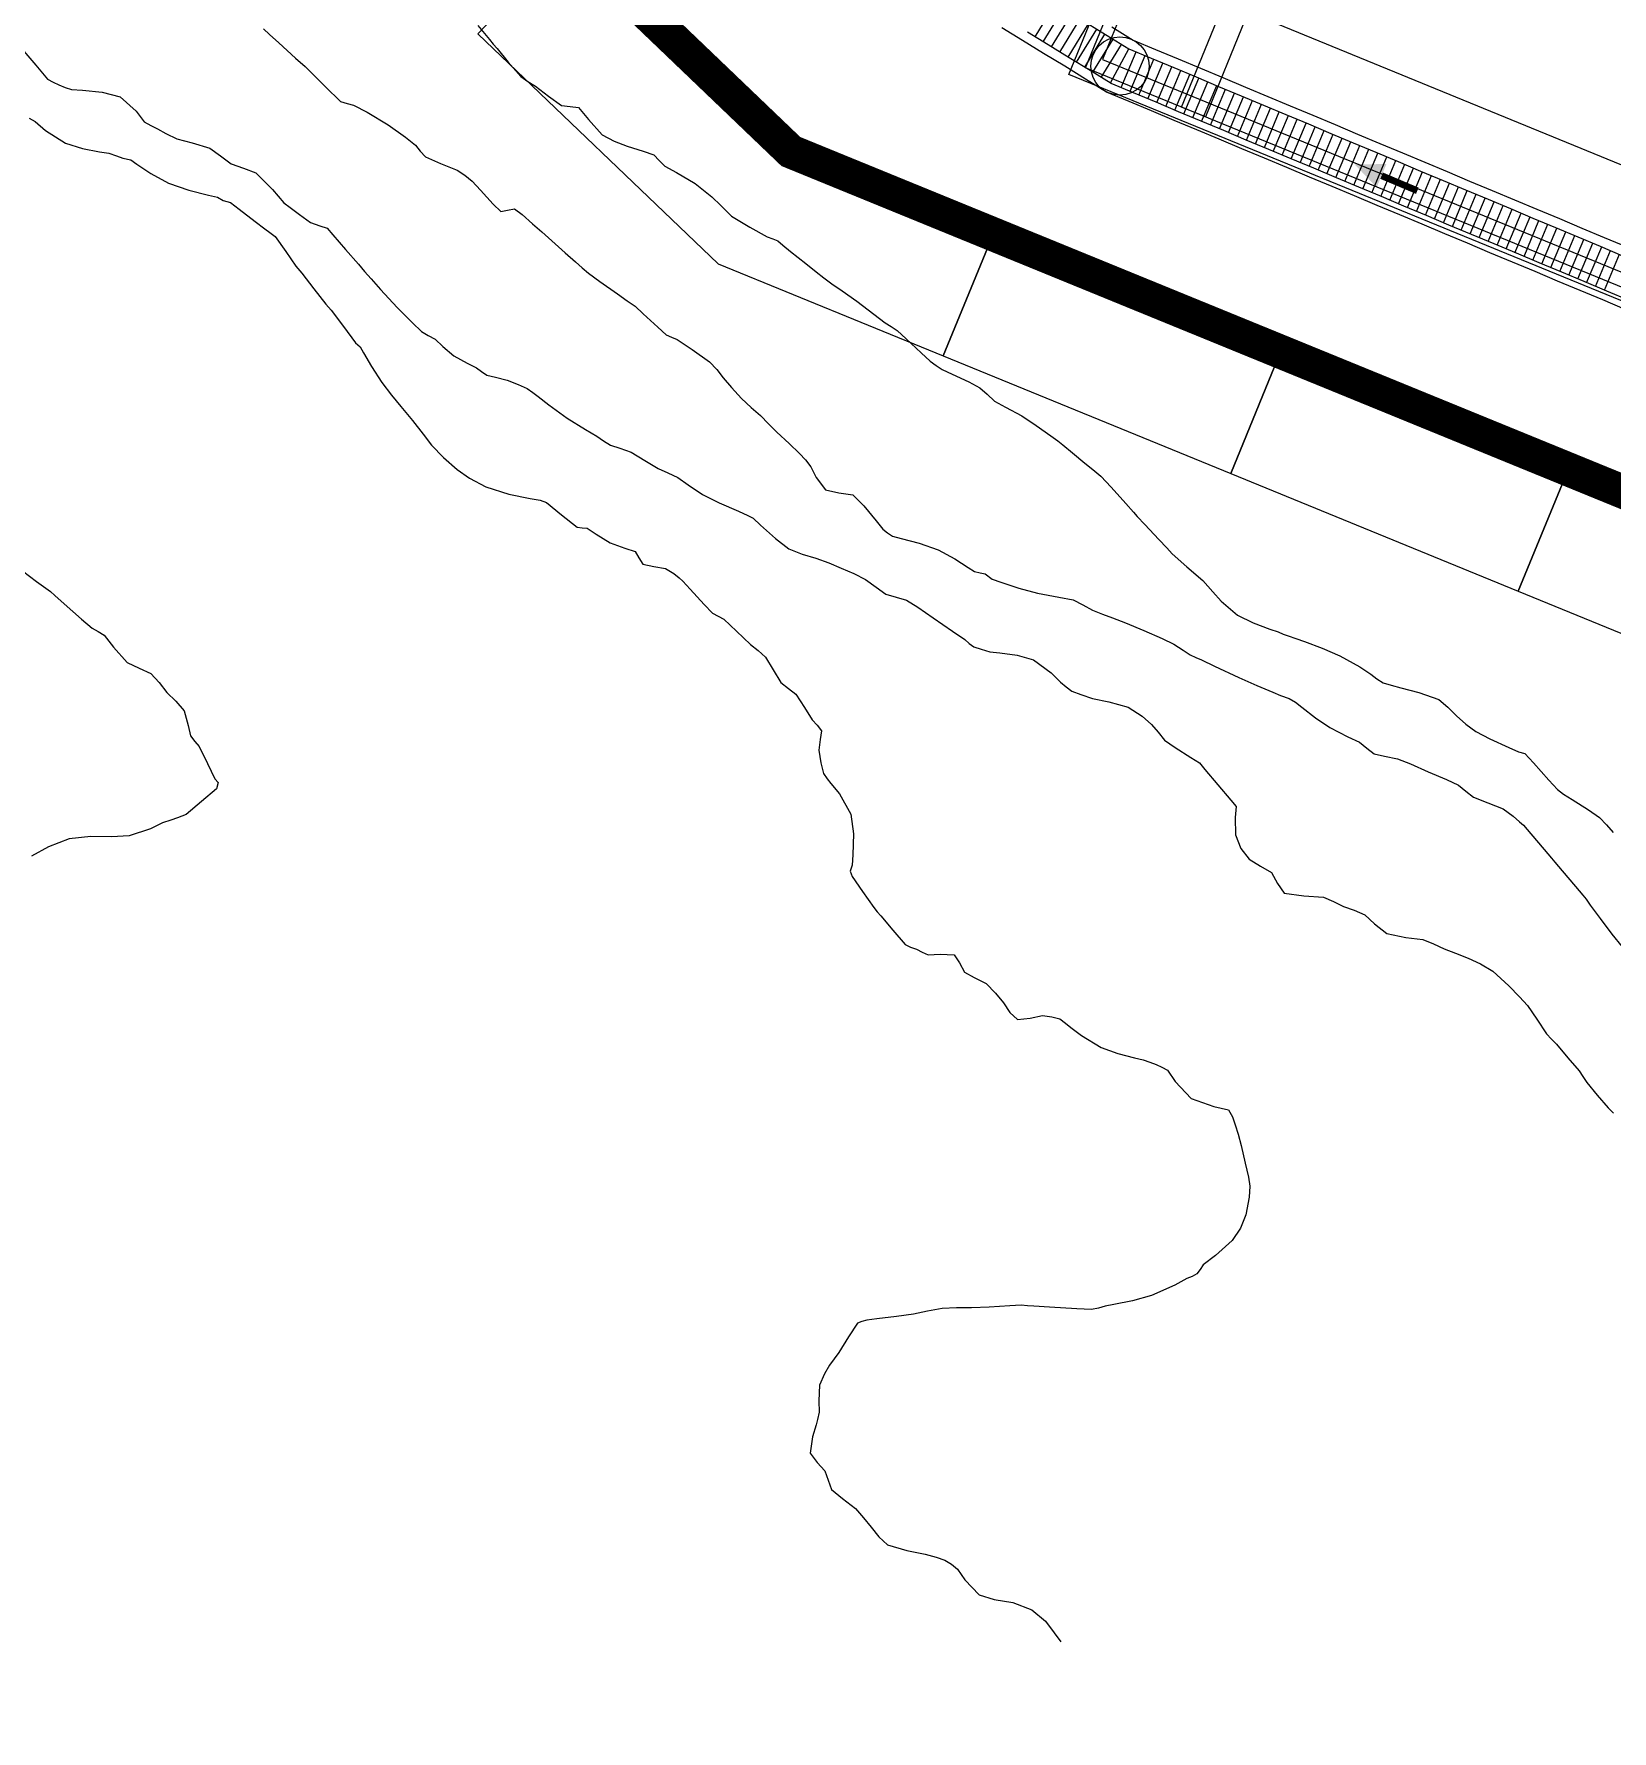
# Model space of a CAD drawing. Header units: metres. Extents: x 354768 to 355417, y 9249536 to 9250102.
# Drawn here: x 354851.92 to 354868.18, y 9249795.25 to 9249812.73 of the extents above; entities that cross this region are included whole.
import ezdxf

# ---------------------------------------------------------------- set-up
doc = ezdxf.new("R2010")
doc.units = ezdxf.units.M
doc.header["$LTSCALE"] = 0.25
doc.linetypes.add('DASHED', pattern=[1.524, 1.27, -0.254])
for name, color, linetype, lineweight in [('ARQ-BASE', 8, 'CONTINUOUS', 13), ('ARQ-TECHO', 8, 'CONTINUOUS', 13), ('ARQ-VEREDA', 9, 'CONTINUOUS', 9), ('CUNETA-S1', 5, 'CONTINUOUS', 35), ('LIMITE-INTERV', 1, 'DASHED', 70)]:
    doc.layers.add(name, color=color, linetype=linetype, lineweight=lineweight)
for name, color, linetype, true_color in [('CUN-FLUJO', 1, 'CONTINUOUS', 0xe60000), ('CUN-REJ-BORDE', 4, 'CONTINUOUS', 0x00aae6), ('CUN-REJ-PLATINA', 4, 'CONTINUOUS', 0x78cdf0)]:
    doc.layers.add(name, color=color, linetype=linetype, true_color=true_color)
doc.layers.add('CURVAS', color=33, linetype='CONTINUOUS', lineweight=13, true_color=0xb08860)
doc.layers.add('NUDOS', color=7, linetype='CONTINUOUS')

# ---------------------------------------------------------------- blocks, each defined once
blk = doc.blocks.new('ARQUITECTURA_BASE')
at = {"layer": 'ARQ-TECHO'}
for points in [[(354862.585, 9249812.312), (354866.989, 9249823.075)], [(354862.754, 9249812.383), (354867.06, 9249822.906)], [(354863.745, 9249811.977), (354868.051, 9249822.501)], [(354864.401, 9249812.881), (354863.99, 9249811.877)], [(354879.628, 9249805.338), (354862.585, 9249812.312)], [(354879.557, 9249805.507), (354862.754, 9249812.383)], [(354863.99, 9249811.877), (354863.745, 9249811.977)]]:
    blk.add_lwpolyline(points, dxfattribs=at)
at = {"layer": 'ARQ-VEREDA'}
for points in [[(354859.636, 9249811.388), (354859.636, 9249811.388), (354857.324, 9249813.6), (354856.494, 9249812.733), (354858.971, 9249810.363), (354861.29, 9249809.414), (354861.745, 9249810.525)], [(354863.27, 9249813.301), (354862.929, 9249812.468)], [(354868.776, 9249811.177), (354864.593, 9249812.889)], [(354862.929, 9249812.468), (354868.783, 9249810.072)], [(354859.636, 9249811.388), (354859.636, 9249811.388)]]:
    blk.add_lwpolyline(points, dxfattribs=at)
for points in [[(354861.29, 9249809.414), (354864.252, 9249808.202), (354864.706, 9249809.313), (354861.745, 9249810.525), (354861.29, 9249809.414)], [(354864.252, 9249808.202), (354867.214, 9249806.99), (354867.668, 9249808.101), (354864.706, 9249809.313), (354864.252, 9249808.202)], [(354867.214, 9249806.99), (354870.175, 9249805.778), (354870.63, 9249806.889), (354867.668, 9249808.101), (354867.214, 9249806.99)]]:
    blk.add_lwpolyline(points, close=True, dxfattribs=at)
blk = doc.blocks.new('CURVAS_DE_NIVEL')
at = {"layer": 'CURVAS'}
for points in [[(354851.803, 9249807.2), (354851.949, 9249807.092), (354852.092, 9249806.987), (354852.136, 9249806.947), (354852.233, 9249806.862), (354852.414, 9249806.704), (354852.524, 9249806.61), (354852.585, 9249806.575), (354852.645, 9249806.538), (354852.742, 9249806.413), (354852.882, 9249806.258), (354853.008, 9249806.197), (354853.127, 9249806.142), (354853.212, 9249806.05), (354853.29, 9249805.948), (354853.385, 9249805.858), (354853.469, 9249805.758), (354853.512, 9249805.609), (354853.534, 9249805.5), (354853.579, 9249805.444), (354853.626, 9249805.39), (354853.712, 9249805.217), (354853.787, 9249805.059), (354853.819, 9249805.019), (354853.804, 9249804.957), (354853.649, 9249804.825), (354853.49, 9249804.692), (354853.403, 9249804.656), (354853.334, 9249804.633), (354853.247, 9249804.604), (354853.122, 9249804.545), (354852.905, 9249804.471), (354852.723, 9249804.461), (354852.507, 9249804.466), (354852.284, 9249804.44), (354852.071, 9249804.357), (354851.899, 9249804.261)], [(354851.874, 9249811.863), (354851.935, 9249811.828), (354852.042, 9249811.738), (354852.246, 9249811.607), (354852.422, 9249811.551), (354852.598, 9249811.518), (354852.694, 9249811.502), (354852.774, 9249811.475), (354852.839, 9249811.453), (354852.919, 9249811.436), (354852.983, 9249811.39), (354853.127, 9249811.293), (354853.307, 9249811.194), (354853.519, 9249811.122), (354853.72, 9249811.072), (354853.813, 9249811.051), (354853.873, 9249811.017), (354853.946, 9249810.994), (354854.037, 9249810.925), (354854.202, 9249810.799), (354854.301, 9249810.724), (354854.354, 9249810.686), (354854.406, 9249810.646), (354854.516, 9249810.49), (354854.62, 9249810.339), (354854.682, 9249810.268), (354854.807, 9249810.106), (354854.931, 9249809.947), (354854.985, 9249809.887), (354855.111, 9249809.718), (354855.236, 9249809.551), (354855.282, 9249809.507), (354855.317, 9249809.445), (354855.401, 9249809.304), (354855.508, 9249809.141), (354855.607, 9249809.009), (354855.702, 9249808.894), (354855.822, 9249808.751), (354855.931, 9249808.609), (354856.019, 9249808.496), (354856.143, 9249808.369), (354856.281, 9249808.246), (354856.408, 9249808.154), (354856.578, 9249808.066), (354856.815, 9249807.989), (354857.036, 9249807.945), (354857.137, 9249807.929), (354857.203, 9249807.906), (354857.358, 9249807.779), (354857.518, 9249807.651), (354857.57, 9249807.645), (354857.623, 9249807.639), (354857.714, 9249807.578), (354857.859, 9249807.49), (354858.011, 9249807.436), (354858.115, 9249807.399), (354858.155, 9249807.334), (354858.196, 9249807.27), (354858.308, 9249807.247), (354858.43, 9249807.226), (354858.513, 9249807.174), (354858.571, 9249807.13), (354858.607, 9249807.095), (354858.684, 9249807.011), (354858.826, 9249806.855), (354858.912, 9249806.764), (354858.97, 9249806.734), (354859.029, 9249806.704), (354859.159, 9249806.581), (354859.306, 9249806.442), (354859.385, 9249806.379), (354859.46, 9249806.312), (354859.539, 9249806.18), (354859.617, 9249806.05), (354859.695, 9249805.99), (354859.773, 9249805.931), (354859.862, 9249805.794), (354859.939, 9249805.667), (354859.991, 9249805.611), (354860.035, 9249805.554), (354860.023, 9249805.464), (354860.007, 9249805.355), (354860.029, 9249805.222), (354860.057, 9249805.113), (354860.093, 9249805.06), (354860.132, 9249805.009), (354860.222, 9249804.903), (354860.338, 9249804.696), (354860.364, 9249804.493), (354860.36, 9249804.274), (354860.353, 9249804.169), (354860.33, 9249804.109), (354860.351, 9249804.053), (354860.459, 9249803.897), (354860.574, 9249803.733), (354860.61, 9249803.69), (354860.646, 9249803.648), (354860.769, 9249803.499), (354860.896, 9249803.351), (354860.954, 9249803.326), (354861.014, 9249803.304), (354861.072, 9249803.273), (354861.133, 9249803.244), (354861.259, 9249803.253), (354861.401, 9249803.247), (354861.456, 9249803.162), (354861.509, 9249803.067), (354861.61, 9249803.012), (354861.731, 9249802.949), (354861.827, 9249802.849), (354861.909, 9249802.75), (354861.977, 9249802.653), (354862.054, 9249802.578), (354862.187, 9249802.593), (354862.311, 9249802.622), (354862.407, 9249802.608), (354862.49, 9249802.586), (354862.549, 9249802.543), (354862.606, 9249802.496), (354862.715, 9249802.413), (354862.917, 9249802.292), (354863.09, 9249802.23), (354863.261, 9249802.185), (354863.351, 9249802.164), (354863.418, 9249802.14), (354863.483, 9249802.115), (354863.543, 9249802.088), (354863.601, 9249802.056), (354863.68, 9249801.94), (354863.845, 9249801.767), (354864.078, 9249801.682), (354864.23, 9249801.648), (354864.269, 9249801.576), (354864.299, 9249801.496), (354864.328, 9249801.4), (354864.36, 9249801.282), (354864.402, 9249801.099), (354864.433, 9249800.955), (354864.449, 9249800.861), (354864.442, 9249800.751), (354864.407, 9249800.568), (354864.351, 9249800.429), (354864.266, 9249800.303), (354864.093, 9249800.147), (354863.967, 9249800.051), (354863.936, 9249800.004), (354863.903, 9249799.958), (354863.853, 9249799.933), (354863.801, 9249799.91), (354863.675, 9249799.843), (354863.435, 9249799.737), (354863.238, 9249799.683), (354863.048, 9249799.643), (354862.959, 9249799.627), (354862.891, 9249799.607), (354862.818, 9249799.593), (354862.665, 9249799.6), (354862.385, 9249799.616), (354862.222, 9249799.625), (354862.157, 9249799.631), (354862.093, 9249799.636), (354861.977, 9249799.63), (354861.764, 9249799.618), (354861.581, 9249799.609), (354861.428, 9249799.609), (354861.278, 9249799.603), (354861.129, 9249799.576), (354860.982, 9249799.545), (354860.807, 9249799.52), (354860.605, 9249799.495), (354860.502, 9249799.482), (354860.452, 9249799.469), (354860.406, 9249799.452), (354860.314, 9249799.31), (354860.215, 9249799.151), (354860.166, 9249799.085), (354860.118, 9249799.018), (354860.065, 9249798.929), (354860.015, 9249798.813), (354860.007, 9249798.652), (354860.011, 9249798.535), (354859.996, 9249798.46), (354859.982, 9249798.404), (354859.944, 9249798.28), (354859.92, 9249798.112), (354859.991, 9249798.016), (354860.071, 9249797.932), (354860.104, 9249797.834), (354860.139, 9249797.738), (354860.251, 9249797.646), (354860.385, 9249797.542), (354860.469, 9249797.446), (354860.548, 9249797.349), (354860.628, 9249797.25), (354860.717, 9249797.168), (354860.914, 9249797.111), (354861.104, 9249797.072), (354861.216, 9249797.042), (354861.308, 9249797.012), (354861.375, 9249796.968), (354861.438, 9249796.918), (354861.513, 9249796.808), (354861.66, 9249796.655), (354861.814, 9249796.605), (354862.007, 9249796.573), (354862.203, 9249796.498), (354862.342, 9249796.383), (354862.433, 9249796.261), (354862.501, 9249796.169)], [(354851.818, 9249812.555), (354851.941, 9249812.408), (354852.062, 9249812.265), (354852.12, 9249812.233), (354852.18, 9249812.206), (354852.244, 9249812.181), (354852.311, 9249812.158), (354852.422, 9249812.151), (354852.627, 9249812.132), (354852.811, 9249812.084), (354852.975, 9249811.936), (354853.058, 9249811.825), (354853.125, 9249811.788), (354853.195, 9249811.754), (354853.282, 9249811.705), (354853.393, 9249811.65), (354853.554, 9249811.608), (354853.734, 9249811.554), (354853.844, 9249811.476), (354853.953, 9249811.394), (354854.082, 9249811.349), (354854.208, 9249811.299), (354854.381, 9249811.128), (354854.498, 9249810.993), (354854.562, 9249810.944), (354854.657, 9249810.872), (354854.773, 9249810.788), (354854.868, 9249810.755), (354854.942, 9249810.732), (354855.002, 9249810.661), (354855.133, 9249810.51), (354855.265, 9249810.358), (354855.329, 9249810.283), (354855.362, 9249810.245), (354855.396, 9249810.207), (354855.493, 9249810.098), (354855.665, 9249809.912), (354855.821, 9249809.754), (354855.916, 9249809.665), (354855.985, 9249809.625), (354856.055, 9249809.587), (354856.135, 9249809.513), (354856.249, 9249809.415), (354856.385, 9249809.339), (354856.481, 9249809.292), (354856.534, 9249809.253), (354856.587, 9249809.216), (354856.677, 9249809.194), (354856.796, 9249809.165), (354856.912, 9249809.119), (354857.003, 9249809.078), (354857.061, 9249809.038), (354857.118, 9249808.996), (354857.227, 9249808.911), (354857.417, 9249808.773), (354857.605, 9249808.656), (354857.72, 9249808.589), (354857.79, 9249808.541), (354857.862, 9249808.495), (354857.959, 9249808.463), (354858.076, 9249808.422), (354858.216, 9249808.339), (354858.353, 9249808.254), (354858.454, 9249808.209), (354858.555, 9249808.163), (354858.662, 9249808.087), (354858.811, 9249807.986), (354858.981, 9249807.903), (354859.18, 9249807.814), (354859.278, 9249807.772), (354859.332, 9249807.742), (354859.407, 9249807.672), (354859.561, 9249807.533), (354859.699, 9249807.427), (354859.836, 9249807.373), (354859.976, 9249807.333), (354860.112, 9249807.282), (354860.24, 9249807.229), (354860.37, 9249807.173), (354860.488, 9249807.112), (354860.6, 9249807.031), (354860.699, 9249806.962), (354860.806, 9249806.93), (354860.913, 9249806.898), (354861.027, 9249806.827), (354861.185, 9249806.718), (354861.387, 9249806.579), (354861.513, 9249806.492), (354861.558, 9249806.454), (354861.605, 9249806.418), (354861.68, 9249806.393), (354861.771, 9249806.366), (354861.873, 9249806.355), (354862.05, 9249806.331), (354862.22, 9249806.283), (354862.403, 9249806.15), (354862.497, 9249806.053), (354862.555, 9249806.006), (354862.615, 9249805.961), (354862.707, 9249805.926), (354862.829, 9249805.887), (354862.996, 9249805.853), (354863.194, 9249805.795), (354863.34, 9249805.703), (354863.437, 9249805.618), (354863.503, 9249805.538), (354863.57, 9249805.458), (354863.68, 9249805.382), (354863.842, 9249805.278), (354863.929, 9249805.222), (354863.986, 9249805.155), (354864.119, 9249804.997), (354864.252, 9249804.839), (354864.308, 9249804.773), (354864.296, 9249804.661), (354864.3, 9249804.48), (354864.356, 9249804.342), (354864.441, 9249804.231), (354864.558, 9249804.159), (354864.67, 9249804.094), (354864.734, 9249803.981), (354864.802, 9249803.881), (354865.004, 9249803.853), (354865.207, 9249803.841), (354865.311, 9249803.795), (354865.413, 9249803.742), (354865.524, 9249803.704), (354865.634, 9249803.657), (354865.732, 9249803.565), (354865.859, 9249803.465), (354866.056, 9249803.424), (354866.231, 9249803.403), (354866.341, 9249803.358), (354866.45, 9249803.309), (354866.568, 9249803.264), (354866.699, 9249803.211), (354866.825, 9249803.153), (354866.951, 9249803.077), (354867.117, 9249802.926), (354867.227, 9249802.812), (354867.268, 9249802.769), (354867.309, 9249802.725), (354867.404, 9249802.582), (354867.504, 9249802.433), (354867.556, 9249802.378), (354867.609, 9249802.324), (354867.726, 9249802.186), (354867.84, 9249802.05), (354867.88, 9249801.991), (354867.92, 9249801.932), (354868.028, 9249801.801), (354868.141, 9249801.669), (354868.196, 9249801.613)], [(354854.289, 9249812.785), (354854.348, 9249812.726), (354854.445, 9249812.638), (354854.618, 9249812.482), (354854.715, 9249812.394), (354854.779, 9249812.334), (354854.925, 9249812.187), (354855.081, 9249812.036), (354855.148, 9249812.015), (354855.215, 9249811.996), (354855.354, 9249811.924), (354855.573, 9249811.796), (354855.751, 9249811.669), (354855.852, 9249811.587), (354855.903, 9249811.525), (354855.955, 9249811.465), (354856.112, 9249811.397), (354856.281, 9249811.327), (354856.361, 9249811.275), (354856.436, 9249811.216), (354856.523, 9249811.122), (354856.652, 9249810.979), (354856.731, 9249810.901), (354856.802, 9249810.915), (354856.873, 9249810.93), (354856.953, 9249810.87), (354857.059, 9249810.775), (354857.154, 9249810.691), (354857.256, 9249810.6), (354857.394, 9249810.478), (354857.503, 9249810.382), (354857.569, 9249810.323), (354857.636, 9249810.266), (354857.751, 9249810.182), (354857.933, 9249810.053), (354858.033, 9249809.982), (354858.116, 9249809.926), (354858.2, 9249809.849), (354858.348, 9249809.711), (354858.435, 9249809.632), (354858.491, 9249809.607), (354858.548, 9249809.583), (354858.704, 9249809.482), (354858.883, 9249809.355), (354858.956, 9249809.274), (354859.024, 9249809.188), (354859.108, 9249809.089), (354859.211, 9249808.977), (354859.312, 9249808.884), (354859.406, 9249808.801), (354859.491, 9249808.716), (354859.575, 9249808.63), (354859.702, 9249808.513), (354859.81, 9249808.411), (354859.87, 9249808.344), (354859.927, 9249808.273), (354859.982, 9249808.161), (354860.078, 9249808.034), (354860.214, 9249808.006), (354860.357, 9249807.982), (354860.473, 9249807.871), (354860.6, 9249807.715), (354860.668, 9249807.629), (354860.716, 9249807.591), (354860.766, 9249807.558), (354860.857, 9249807.534), (354861.041, 9249807.485), (354861.237, 9249807.416), (354861.409, 9249807.325), (354861.547, 9249807.236), (354861.612, 9249807.193), (354861.67, 9249807.181), (354861.722, 9249807.171), (354861.793, 9249807.115), (354861.883, 9249807.084), (354862.07, 9249807.024), (354862.26, 9249806.97), (354862.48, 9249806.929), (354862.628, 9249806.901), (354862.729, 9249806.849), (354862.828, 9249806.795), (354862.931, 9249806.755), (354863.035, 9249806.717), (354863.166, 9249806.665), (354863.355, 9249806.585), (354863.545, 9249806.503), (354863.666, 9249806.445), (354863.761, 9249806.385), (354863.835, 9249806.336), (354863.893, 9249806.309), (354863.951, 9249806.284), (354864.086, 9249806.219), (354864.334, 9249806.102), (354864.519, 9249806.021), (354864.686, 9249805.95), (354864.765, 9249805.918), (354864.853, 9249805.886), (354864.918, 9249805.847), (354864.984, 9249805.795), (354865.126, 9249805.688), (354865.274, 9249805.587), (354865.458, 9249805.492), (354865.578, 9249805.436), (354865.653, 9249805.375), (354865.73, 9249805.317), (354865.837, 9249805.293), (354865.968, 9249805.266), (354866.102, 9249805.212), (354866.284, 9249805.13), (354866.476, 9249805.05), (354866.597, 9249804.994), (354866.674, 9249804.932), (354866.752, 9249804.871), (354866.901, 9249804.812), (354867.057, 9249804.75), (354867.16, 9249804.673), (354867.226, 9249804.617), (354867.269, 9249804.582), (354867.344, 9249804.493), (354867.481, 9249804.33), (354867.556, 9249804.241), (354867.591, 9249804.2), (354867.666, 9249804.111), (354867.804, 9249803.948), (354867.879, 9249803.859), (354867.913, 9249803.818), (354867.956, 9249803.758), (354868.057, 9249803.62), (354868.179, 9249803.459), (354868.285, 9249803.327)], [(354856.494, 9249812.818), (354856.615, 9249812.675), (354856.655, 9249812.627), (354856.695, 9249812.58), (354856.809, 9249812.441), (354856.938, 9249812.293), (354857.011, 9249812.241), (354857.088, 9249812.192), (354857.223, 9249812.089), (354857.359, 9249811.994), (354857.446, 9249811.985), (354857.532, 9249811.974), (354857.636, 9249811.849), (354857.776, 9249811.692), (354857.899, 9249811.625), (354858.033, 9249811.576), (354858.197, 9249811.524), (354858.308, 9249811.486), (354858.365, 9249811.429), (354858.421, 9249811.368), (354858.541, 9249811.305), (354858.734, 9249811.192), (354858.906, 9249811.053), (354859, 9249810.964), (354859.054, 9249810.908), (354859.108, 9249810.853), (354859.296, 9249810.742), (354859.476, 9249810.64), (354859.535, 9249810.619), (354859.585, 9249810.601), (354859.636, 9249810.555), (354859.718, 9249810.489), (354859.873, 9249810.365), (354859.98, 9249810.28), (354860.06, 9249810.218), (354860.141, 9249810.157), (354860.247, 9249810.085), (354860.4, 9249809.979), (354860.575, 9249809.845), (354860.69, 9249809.756), (354860.753, 9249809.717), (354860.816, 9249809.677), (354860.909, 9249809.591), (354861.061, 9249809.448), (354861.154, 9249809.361), (354861.216, 9249809.317), (354861.28, 9249809.276), (354861.383, 9249809.226), (354861.553, 9249809.146), (354861.668, 9249809.087), (354861.743, 9249809.019), (354861.818, 9249808.95), (354861.932, 9249808.888), (354862.1, 9249808.797), (354862.247, 9249808.699), (354862.4, 9249808.592), (354862.472, 9249808.539), (354862.522, 9249808.499), (354862.62, 9249808.417), (354862.749, 9249808.309), (354862.832, 9249808.243), (354862.914, 9249808.175), (354863.019, 9249808.061), (354863.171, 9249807.893), (354863.25, 9249807.804), (354863.287, 9249807.76), (354863.366, 9249807.677), (354863.511, 9249807.525), (354863.592, 9249807.439), (354863.648, 9249807.375), (354863.801, 9249807.243), (354863.965, 9249807.1), (354864.016, 9249807.042), (354864.067, 9249806.984), (354864.154, 9249806.887), (354864.32, 9249806.744), (354864.482, 9249806.664), (354864.654, 9249806.601), (354864.741, 9249806.572), (354864.793, 9249806.55), (354864.842, 9249806.53), (354864.923, 9249806.505), (354865.012, 9249806.474), (354865.195, 9249806.405), (354865.376, 9249806.327), (354865.581, 9249806.211), (354865.694, 9249806.136), (354865.757, 9249806.09), (354865.821, 9249806.048), (354865.906, 9249806.023), (354866.005, 9249805.997), (354866.191, 9249805.948), (354866.394, 9249805.877), (354866.488, 9249805.797), (354866.577, 9249805.706), (354866.673, 9249805.622), (354866.777, 9249805.546), (354866.922, 9249805.472), (354867.116, 9249805.382), (354867.216, 9249805.337), (354867.283, 9249805.318), (354867.371, 9249805.222), (354867.529, 9249805.045), (354867.618, 9249804.947), (354867.678, 9249804.902), (354867.768, 9249804.846), (354867.937, 9249804.738), (354868.052, 9249804.659), (354868.124, 9249804.584), (354868.192, 9249804.504)]]:
    blk.add_lwpolyline(points, dxfattribs=at)
blk = doc.blocks.new('LIMITE_DE_INTERVENCION')
at = {"layer": 'LIMITE-INTERV', "const_width": 0.35}
blk.add_lwpolyline([(354813.64, 9249855.63), (354841.92, 9249883.91), (354871.13, 9249854.7), (354916.13, 9249854.7), (354916.13, 9249869.58), (354977.74, 9249869.58), (354977.74, 9249785.21), (354976.37, 9249784.1), (354969.93, 9249785.38), (354969.93, 9249791.81), (354955.81, 9249791.81), (354948.88, 9249794.19), (354936.64, 9249794.19), (354936.64, 9249792.02), (354926.97, 9249793.95), (354926.97, 9249800.53), (354919.17, 9249800.53), (354919.17, 9249802.42), (354907.61, 9249802.61), (354883.57, 9249802.61), (354879.56, 9249803.41), (354859.72, 9249811.52)], close=True, dxfattribs=at)
blk = doc.blocks.new('CUNETAS_SISTEMA_1_OESTE')
at = {"layer": 'CUN-FLUJO', "const_width": 0.07}
blk.add_lwpolyline([(354866.174, 9249811.116), (354865.806, 9249811.271)], dxfattribs=at)
at = {"layer": 'CUN-FLUJO', "true_color": 0xe60000}
blk.add_solid([(354865.529, 9249811.387), (354865.755, 9249811.151), (354865.856, 9249811.391)], dxfattribs=at)
at = {"layer": 'CUN-REJ-BORDE'}
for points in [[(354862.757, 9249812.851), (354862.979, 9249812.715), (354863.201, 9249812.579), (354863.433, 9249812.482), (354863.664, 9249812.385), (354863.895, 9249812.288), (354864.127, 9249812.191), (354864.358, 9249812.094), (354864.589, 9249811.997), (354864.82, 9249811.9), (354865.052, 9249811.804), (354865.283, 9249811.707), (354865.514, 9249811.61), (354865.745, 9249811.513), (354865.977, 9249811.416), (354866.208, 9249811.319), (354866.439, 9249811.222), (354866.671, 9249811.126), (354866.902, 9249811.029), (354867.133, 9249810.932), (354867.364, 9249810.835), (354867.596, 9249810.738), (354867.827, 9249810.641), (354868.058, 9249810.544), (354868.289, 9249810.447)], [(354868.357, 9249809.985), (354868.125, 9249810.083), (354867.893, 9249810.18), (354867.661, 9249810.277), (354867.429, 9249810.374), (354867.197, 9249810.472), (354866.964, 9249810.569), (354866.732, 9249810.666), (354866.5, 9249810.763), (354866.268, 9249810.86), (354866.036, 9249810.958), (354865.804, 9249811.055), (354865.572, 9249811.152), (354865.34, 9249811.249), (354865.108, 9249811.347), (354864.875, 9249811.444), (354864.643, 9249811.541), (354864.411, 9249811.638), (354864.179, 9249811.735), (354863.947, 9249811.833), (354863.715, 9249811.93), (354863.483, 9249812.027), (354863.251, 9249812.124), (354863.019, 9249812.221), (354862.803, 9249812.354), (354862.588, 9249812.486), (354862.372, 9249812.618), (354862.157, 9249812.75)], [(354863.026, 9249812.804), (354863.247, 9249812.668), (354863.478, 9249812.571), (354863.709, 9249812.474), (354863.94, 9249812.377), (354864.171, 9249812.281), (354864.403, 9249812.184), (354864.634, 9249812.087), (354864.865, 9249811.99), (354865.096, 9249811.894), (354865.327, 9249811.797), (354865.558, 9249811.7), (354865.789, 9249811.603), (354866.02, 9249811.506), (354866.251, 9249811.41), (354866.482, 9249811.313), (354866.713, 9249811.216), (354866.944, 9249811.119), (354867.175, 9249811.023), (354867.406, 9249810.926), (354867.637, 9249810.829), (354867.868, 9249810.732), (354868.099, 9249810.635), (354868.331, 9249810.539)], [(354868.316, 9249809.894), (354868.084, 9249809.991), (354867.852, 9249810.089), (354867.619, 9249810.186), (354867.387, 9249810.283), (354867.155, 9249810.381), (354866.922, 9249810.478), (354866.69, 9249810.575), (354866.458, 9249810.673), (354866.225, 9249810.77), (354865.993, 9249810.867), (354865.761, 9249810.965), (354865.528, 9249811.062), (354865.296, 9249811.159), (354865.064, 9249811.256), (354864.831, 9249811.354), (354864.599, 9249811.451), (354864.367, 9249811.548), (354864.134, 9249811.646), (354863.902, 9249811.743), (354863.67, 9249811.84), (354863.437, 9249811.938), (354863.205, 9249812.035), (354862.973, 9249812.132), (354862.757, 9249812.265), (354862.541, 9249812.398), (354862.324, 9249812.53), (354862.108, 9249812.663), (354861.892, 9249812.795)]]:
    blk.add_lwpolyline(points, dxfattribs=at)
at = {"layer": 'CUN-REJ-PLATINA'}
for p, q in [((354862.236, 9249812.702), (354862.445, 9249813.043)), ((354862.321, 9249812.65), (354862.53, 9249812.991)), ((354862.406, 9249812.597), (354862.615, 9249812.938)), ((354862.491, 9249812.545), (354862.701, 9249812.886)), ((354862.576, 9249812.493), (354862.786, 9249812.834)), ((354862.662, 9249812.44), (354862.871, 9249812.781)), ((354862.747, 9249812.388), (354862.956, 9249812.729)), ((354862.832, 9249812.336), (354863.041, 9249812.677)), ((354862.917, 9249812.284), (354863.127, 9249812.624)), ((354863.012, 9249812.226), (354863.203, 9249812.577)), ((354863.122, 9249812.178), (354863.277, 9249812.547)), ((354863.214, 9249812.14), (354863.369, 9249812.508)), ((354863.306, 9249812.101), (354863.461, 9249812.47)), ((354863.399, 9249812.062), (354863.553, 9249812.431)), ((354863.491, 9249812.024), (354863.645, 9249812.393)), ((354863.583, 9249811.985), (354863.738, 9249812.354)), ((354863.675, 9249811.946), (354863.83, 9249812.315)), ((354863.768, 9249811.908), (354863.922, 9249812.277)), ((354863.86, 9249811.869), (354864.014, 9249812.238)), ((354863.952, 9249811.83), (354864.107, 9249812.199)), ((354864.044, 9249811.792), (354864.199, 9249812.161)), ((354864.137, 9249811.753), (354864.291, 9249812.122)), ((354864.229, 9249811.715), (354864.383, 9249812.084)), ((354864.321, 9249811.676), (354864.476, 9249812.045)), ((354864.413, 9249811.637), (354864.568, 9249812.006)), ((354864.506, 9249811.599), (354864.66, 9249811.968)), ((354864.598, 9249811.56), (354864.752, 9249811.929)), ((354864.69, 9249811.521), (354864.845, 9249811.89)), ((354864.782, 9249811.483), (354864.937, 9249811.852)), ((354864.874, 9249811.444), (354865.029, 9249811.813)), ((354864.967, 9249811.405), (354865.121, 9249811.774)), ((354865.059, 9249811.367), (354865.213, 9249811.736)), ((354865.151, 9249811.328), (354865.306, 9249811.697)), ((354865.243, 9249811.29), (354865.398, 9249811.659)), ((354865.336, 9249811.251), (354865.49, 9249811.62)), ((354865.428, 9249811.212), (354865.582, 9249811.581)), ((354865.52, 9249811.174), (354865.675, 9249811.543)), ((354865.612, 9249811.135), (354865.767, 9249811.504)), ((354865.705, 9249811.096), (354865.859, 9249811.465)), ((354865.797, 9249811.058), (354865.951, 9249811.427)), ((354865.889, 9249811.019), (354866.044, 9249811.388)), ((354865.981, 9249810.981), (354866.136, 9249811.349)), ((354866.074, 9249810.942), (354866.228, 9249811.311)), ((354866.166, 9249810.903), (354866.32, 9249811.272)), ((354866.258, 9249810.865), (354866.413, 9249811.234)), ((354866.35, 9249810.826), (354866.505, 9249811.195)), ((354866.442, 9249810.787), (354866.597, 9249811.156)), ((354866.535, 9249810.749), (354866.689, 9249811.118)), ((354866.627, 9249810.71), (354866.781, 9249811.079)), ((354866.719, 9249810.671), (354866.874, 9249811.04)), ((354866.811, 9249810.633), (354866.966, 9249811.002)), ((354866.904, 9249810.594), (354867.058, 9249810.963)), ((354866.996, 9249810.556), (354867.15, 9249810.925)), ((354867.088, 9249810.517), (354867.243, 9249810.886)), ((354867.18, 9249810.478), (354867.335, 9249810.847)), ((354867.273, 9249810.44), (354867.427, 9249810.809)), ((354867.365, 9249810.401), (354867.519, 9249810.77)), ((354867.457, 9249810.362), (354867.612, 9249810.731)), ((354867.549, 9249810.324), (354867.704, 9249810.693)), ((354867.642, 9249810.285), (354867.796, 9249810.654)), ((354867.734, 9249810.247), (354867.888, 9249810.615)), ((354867.826, 9249810.208), (354867.981, 9249810.577)), ((354867.918, 9249810.169), (354868.073, 9249810.538)), ((354868.01, 9249810.131), (354868.165, 9249810.5)), ((354868.103, 9249810.092), (354868.257, 9249810.461))]:
    blk.add_line(p, q, dxfattribs=at)
blk = doc.blocks.new('ROTULOS_RED')
at = {"layer": 'NUDOS'}
blk.add_circle((354863.11, 9249812.4), 0.3, dxfattribs=at)

msp = doc.modelspace()

# ---------------------------------------------------------------- block references
at = {"layer": 'ARQ-BASE'}
msp.add_blockref('ARQUITECTURA_BASE', (0, 0), dxfattribs=at)
at = {"layer": 'CUNETA-S1'}
msp.add_blockref('CUNETAS_SISTEMA_1_OESTE', (0, 0), dxfattribs=at)
at = {"layer": 'CURVAS'}
msp.add_blockref('CURVAS_DE_NIVEL', (0, 0), dxfattribs=at)
at = {"layer": 'LIMITE-INTERV'}
msp.add_blockref('LIMITE_DE_INTERVENCION', (0, 0), dxfattribs=at)
at = {"layer": 'NUDOS'}
msp.add_blockref('ROTULOS_RED', (0, 0), dxfattribs=at)

doc.saveas('drawing.dxf')
